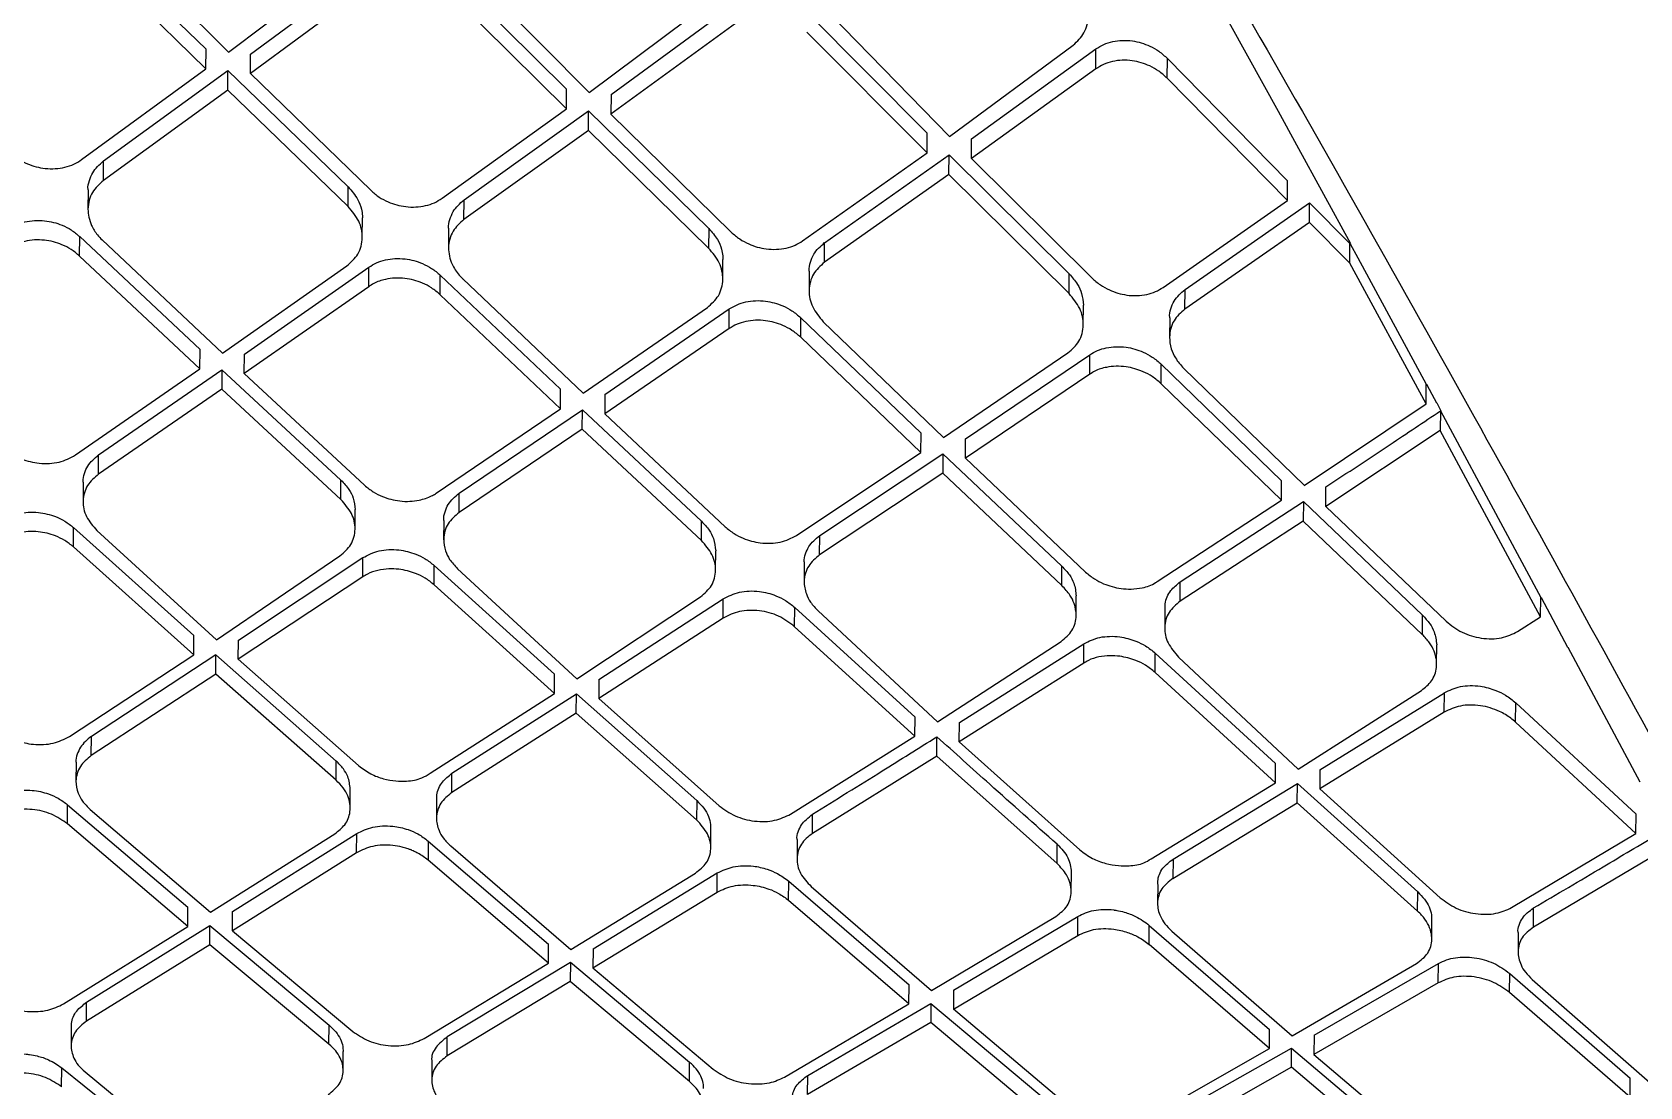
# Model space of a CAD drawing. Extents: x 943 to 1030, y 781 to 934.
# Drawn here: x 1012.041 to 1013.632, y 878.224 to 879.268 of the extents above; entities that cross this region are included whole.
import ezdxf

# ---------------------------------------------------------------- set-up
doc = ezdxf.new("R2010")
doc.units = 0
doc.header["$MEASUREMENT"] = 0
doc.layers.add('1', color=4, linetype='Continuous')

# ---------------------------------------------------------------- blocks, each defined once
blk = doc.blocks.new('AIRA')
at = {"layer": '1', "color": 3, "linetype": 'Continuous', "lineweight": 25}
for p, q in [((68.9166, 76.2011), (69.0356, 76.0848)), ((68.9397, 76.1997), (69.0579, 76.0818)), ((69.0355, 76.0654), (68.9165, 76.1817)), ((69.0579, 76.0818), (69.1802, 76.1744)), ((69.0796, 76.0801), (69.2027, 76.171)), ((69.2734, 76.1632), (69.3924, 76.0453)), ((69.2965, 76.1615), (69.4146, 76.042)), ((69.2026, 76.1515), (69.0795, 76.0607)), ((69.3923, 76.0258), (69.2733, 76.1437)), ((70.0281, 76.1473), (70.0965, 76.0235)), ((69.4146, 76.042), (69.537, 76.1335)), ((69.4364, 76.0402), (69.5595, 76.13)), ((69.6301, 76.1214), (69.7491, 76.0019)), ((69.6533, 76.1194), (69.7714, 75.9984)), ((69.5594, 76.1104), (69.4363, 76.0207)), ((69.7491, 75.9824), (69.6301, 76.1018)), ((69.0355, 76.0654), (69.0356, 76.0848)), ((69.0795, 76.0607), (69.0796, 76.0801)), ((69.7714, 75.9984), (69.8937, 76.0889)), ((69.7931, 75.9963), (69.9162, 76.0851)), ((69.9162, 76.0654), (69.9162, 76.0851)), ((68.9124, 75.9756), (69.0355, 76.0654)), ((69.9162, 76.0654), (69.793, 75.9768)), ((69.9868, 76.0561), (69.9869, 76.0757)), ((69.9869, 76.0757), (70.1059, 75.9548)), ((68.9341, 75.9743), (69.0572, 76.0638)), ((69.0571, 76.0443), (69.0572, 76.0637)), ((69.0572, 76.0638), (69.1762, 75.9486)), ((69.0795, 76.0607), (69.1985, 75.9453)), ((70.1058, 75.9352), (69.9868, 76.0561)), ((69.0571, 76.0443), (68.934, 75.955)), ((69.1761, 75.9293), (69.0571, 76.0443)), ((69.3923, 76.0258), (69.3924, 76.0453)), ((69.4364, 76.0402), (69.4363, 76.0207)), ((69.2692, 75.9374), (69.3923, 76.0258)), ((69.2909, 75.9358), (69.414, 76.024)), ((69.4139, 76.0045), (69.414, 76.024)), ((69.414, 76.024), (69.533, 75.9075)), ((69.4363, 76.0207), (69.5553, 75.9038)), ((70.0965, 76.0235), (70.1148, 75.9902)), ((69.4139, 76.0045), (69.2908, 75.9165)), ((69.5329, 75.8881), (69.4139, 76.0045)), ((69.7491, 75.9824), (69.7491, 76.0019)), ((69.793, 75.9768), (69.7931, 75.9963)), ((70.1148, 75.9902), (70.1681, 75.8925)), ((68.934, 75.955), (68.9341, 75.9743)), ((69.6259, 75.8952), (69.7491, 75.9824)), ((69.6476, 75.8934), (69.7708, 75.9804)), ((69.7707, 75.9609), (69.7708, 75.9804)), ((69.7708, 75.9804), (69.8898, 75.8625)), ((69.793, 75.9768), (69.912, 75.8586)), ((69.7707, 75.9609), (69.6476, 75.8741)), ((69.8897, 75.8431), (69.7707, 75.9609)), ((70.1058, 75.9352), (70.1059, 75.9547)), ((68.9188, 75.9458), (68.9187, 75.9265)), ((69.1761, 75.9293), (69.1762, 75.9486)), ((69.2908, 75.9165), (69.2909, 75.9358)), ((69.9827, 75.8492), (70.1058, 75.9352)), ((70.0044, 75.8472), (70.1275, 75.9329)), ((70.1274, 75.9134), (70.1275, 75.9329)), ((70.1275, 75.9329), (70.1679, 75.8923)), ((69.1902, 75.8988), (69.1903, 75.9181)), ((69.2756, 75.9075), (69.2755, 75.8881)), ((69.533, 75.9075), (69.5329, 75.8881)), ((70.1274, 75.9134), (70.0043, 75.8278)), ((70.1675, 75.8731), (70.1274, 75.9134)), ((68.9104, 75.8802), (68.9105, 75.8995)), ((68.9105, 75.8995), (69.0296, 75.7878)), ((68.9328, 75.8962), (69.0518, 75.7841)), ((69.6475, 75.8741), (69.6476, 75.8935)), ((70.1675, 75.8731), (70.1675, 75.8926)), ((70.1677, 75.8924), (70.1752, 75.8786)), ((69.0295, 75.7686), (68.9104, 75.8802)), ((69.547, 75.8574), (69.547, 75.8768)), ((70.2429, 75.7339), (70.1675, 75.8731)), ((70.1752, 75.8786), (70.2429, 75.7534)), ((69.0518, 75.7841), (69.1749, 75.8705)), ((69.0735, 75.7831), (69.1966, 75.8692)), ((69.1966, 75.8499), (69.1966, 75.8692)), ((69.2672, 75.842), (69.2673, 75.8613)), ((69.2673, 75.8613), (69.3863, 75.7484)), ((69.2896, 75.8577), (69.4086, 75.7444)), ((69.6324, 75.8652), (69.6323, 75.8459)), ((69.8897, 75.8431), (69.8898, 75.8625)), ((69.1966, 75.8499), (69.0734, 75.7639)), ((69.3863, 75.7292), (69.2672, 75.842)), ((70.0043, 75.8278), (70.0044, 75.8472)), ((69.4086, 75.7444), (69.5317, 75.8294)), ((69.4303, 75.7433), (69.5534, 75.8279)), ((69.5533, 75.8085), (69.5534, 75.8278)), ((69.9037, 75.8122), (69.9038, 75.8316)), ((69.624, 75.7999), (69.6241, 75.8192)), ((69.6241, 75.8192), (69.7431, 75.7051)), ((69.6464, 75.8153), (69.7654, 75.7008)), ((69.9892, 75.8192), (69.9891, 75.7998)), ((69.5533, 75.8085), (69.4302, 75.724)), ((69.743, 75.6858), (69.624, 75.7999)), ((69.0295, 75.7686), (69.0296, 75.7878)), ((69.0734, 75.7639), (69.0735, 75.7831)), ((69.7654, 75.7008), (69.8885, 75.7843)), ((69.7871, 75.6995), (69.9102, 75.7826)), ((69.9101, 75.7633), (69.9102, 75.7826)), ((68.9064, 75.6834), (69.0295, 75.7686)), ((68.9292, 75.6836), (69.0512, 75.7676)), ((69.0512, 75.7676), (69.0511, 75.7484)), ((69.0512, 75.7676), (69.1691, 75.6585)), ((69.0734, 75.7639), (69.1925, 75.6534)), ((69.9101, 75.7633), (69.787, 75.6802)), ((69.9808, 75.7732), (70.0999, 75.6579)), ((69.9808, 75.7539), (69.9808, 75.7732)), ((70.0031, 75.769), (70.1221, 75.6534)), ((69.0511, 75.7484), (68.9292, 75.6644)), ((69.169, 75.6393), (69.0511, 75.7484)), ((69.3863, 75.7292), (69.3863, 75.7484)), ((70.0998, 75.6386), (69.9808, 75.7539)), ((70.2429, 75.7339), (70.243, 75.7533)), ((70.2433, 75.7535), (70.2487, 75.7435)), ((69.4303, 75.7433), (69.4302, 75.724)), ((70.1221, 75.6533), (70.2429, 75.7339)), ((70.2487, 75.7435), (70.2533, 75.735)), ((70.2534, 75.7351), (70.2576, 75.7272)), ((69.2632, 75.6456), (69.3863, 75.7292)), ((69.286, 75.6456), (69.408, 75.728)), ((69.4079, 75.7088), (69.408, 75.728)), ((69.408, 75.728), (69.5259, 75.6178)), ((69.4302, 75.724), (69.5493, 75.6124)), ((70.2571, 75.727), (70.257, 75.7076)), ((70.2571, 75.727), (70.3188, 75.6122)), ((69.4079, 75.7088), (69.286, 75.6264)), ((69.5258, 75.5987), (69.4079, 75.7088)), ((69.743, 75.6858), (69.7431, 75.7051)), ((69.787, 75.6802), (69.7871, 75.6995)), ((70.257, 75.7076), (70.1437, 75.6325)), ((70.3562, 75.5232), (70.257, 75.7076)), ((68.9292, 75.6644), (68.9292, 75.6836)), ((69.6199, 75.6038), (69.743, 75.6858)), ((69.6428, 75.6036), (69.7647, 75.6845)), ((69.7647, 75.6845), (69.7646, 75.6653)), ((69.7647, 75.6845), (69.8826, 75.5733)), ((69.787, 75.6802), (69.906, 75.5675)), ((68.914, 75.6564), (68.9139, 75.6373)), ((69.169, 75.6393), (69.1691, 75.6585)), ((69.7646, 75.6653), (69.6427, 75.5845)), ((69.8825, 75.5541), (69.7646, 75.6653)), ((70.0998, 75.6386), (70.0999, 75.6579)), ((70.1437, 75.6325), (70.1438, 75.6518)), ((69.2859, 75.6264), (69.286, 75.6456)), ((69.9767, 75.5582), (70.0998, 75.6386)), ((69.9996, 75.5578), (70.1215, 75.6372)), ((70.1215, 75.6371), (70.1214, 75.6178)), ((70.1215, 75.6372), (70.2394, 75.5248)), ((69.183, 75.6102), (69.1831, 75.6293)), ((69.2708, 75.6187), (69.2707, 75.5995)), ((70.1437, 75.6325), (70.2628, 75.5188)), ((68.9044, 75.5924), (68.9045, 75.6115)), ((68.9045, 75.6115), (69.0236, 75.5048)), ((68.9276, 75.6086), (69.0458, 75.5005)), ((69.5258, 75.5987), (69.5259, 75.6178)), ((69.6427, 75.5845), (69.6428, 75.6036)), ((70.1214, 75.6178), (69.9995, 75.5386)), ((70.2393, 75.5056), (70.1214, 75.6178)), ((70.3188, 75.6122), (70.3211, 75.6079)), ((70.3211, 75.6079), (70.3563, 75.5424)), ((69.0235, 75.4857), (68.9044, 75.5924)), ((69.5398, 75.5695), (69.5399, 75.5886)), ((69.0459, 75.5005), (69.1681, 75.5836)), ((69.0676, 75.5002), (69.1907, 75.5818)), ((69.1906, 75.5627), (69.1907, 75.5818)), ((69.2612, 75.5549), (69.2613, 75.574)), ((69.2613, 75.574), (69.3804, 75.4664)), ((69.2844, 75.5709), (69.4026, 75.4618)), ((69.6276, 75.577), (69.6275, 75.5578)), ((69.8825, 75.5541), (69.8826, 75.5733)), ((69.1906, 75.5627), (69.0675, 75.4812)), ((69.3803, 75.4474), (69.2612, 75.5549)), ((69.9995, 75.5386), (69.9996, 75.5578)), ((69.4026, 75.4618), (69.5249, 75.5431)), ((69.4244, 75.4614), (69.5474, 75.5411)), ((69.5474, 75.522), (69.5474, 75.5411)), ((69.8966, 75.5248), (69.8967, 75.544)), ((70.3562, 75.5232), (70.3563, 75.5424)), ((70.3567, 75.5425), (70.383, 75.4932)), ((69.618, 75.5135), (69.6181, 75.5326)), ((69.6181, 75.5326), (69.7372, 75.4241)), ((69.6412, 75.5291), (69.7594, 75.4192)), ((69.9843, 75.5312), (69.9843, 75.5122)), ((70.2393, 75.5056), (70.2394, 75.5248)), ((70.3334, 75.5087), (70.3562, 75.5232)), ((69.5474, 75.522), (69.4243, 75.4424)), ((69.7371, 75.4051), (69.618, 75.5135)), ((69.0235, 75.4857), (69.0236, 75.5048)), ((69.0675, 75.4812), (69.0676, 75.5002)), ((69.7594, 75.4192), (69.8817, 75.4987)), ((69.7811, 75.4186), (69.9042, 75.4966)), ((69.9041, 75.4774), (69.9042, 75.4966)), ((70.2533, 75.4765), (70.2534, 75.4955)), ((70.3831, 75.4933), (70.4009, 75.4598)), ((68.9004, 75.4049), (69.0235, 75.4857)), ((69.0452, 75.4855), (68.9221, 75.405)), ((69.0451, 75.4665), (69.0452, 75.4855)), ((69.1643, 75.3806), (69.0452, 75.4855)), ((69.0675, 75.4812), (69.1865, 75.376)), ((69.9041, 75.4774), (69.781, 75.3996)), ((69.9748, 75.4682), (69.9749, 75.4873)), ((69.9749, 75.4873), (70.0939, 75.378)), ((69.998, 75.4834), (70.1162, 75.3726)), ((69.0451, 75.4665), (68.922, 75.386)), ((69.1642, 75.3616), (69.0451, 75.4665)), ((69.3803, 75.4474), (69.3804, 75.4664)), ((69.4244, 75.4614), (69.4243, 75.4424)), ((70.0938, 75.3589), (69.9748, 75.4682)), ((70.401, 75.4599), (70.4544, 75.3599)), ((69.2572, 75.3684), (69.3803, 75.4474)), ((69.2789, 75.3684), (69.402, 75.447)), ((69.4019, 75.428), (69.402, 75.447)), ((69.402, 75.4471), (69.5211, 75.3414)), ((70.1162, 75.3726), (70.2385, 75.4505)), ((70.1379, 75.372), (70.261, 75.4482)), ((70.2609, 75.429), (70.261, 75.4482)), ((69.4019, 75.428), (69.2788, 75.3494)), ((69.521, 75.3224), (69.4019, 75.428)), ((69.4243, 75.4424), (69.5433, 75.3363)), ((70.2609, 75.429), (70.1378, 75.3529)), ((70.3315, 75.419), (70.3316, 75.4382)), ((70.3316, 75.4382), (70.4507, 75.3279)), ((69.7371, 75.4051), (69.7372, 75.4241)), ((69.781, 75.3996), (69.7811, 75.4187)), ((70.4506, 75.3088), (70.3315, 75.419)), ((68.922, 75.386), (68.9221, 75.405)), ((69.614, 75.328), (69.7371, 75.4051)), ((69.7587, 75.3855), (69.7588, 75.4046)), ((69.781, 75.3996), (69.9001, 75.2928)), ((69.1642, 75.3616), (69.1643, 75.3806)), ((69.7587, 75.3855), (69.6356, 75.3089)), ((69.8778, 75.2792), (69.7587, 75.3855)), ((68.9069, 75.3792), (68.9068, 75.3602)), ((69.2788, 75.3494), (69.2789, 75.3684)), ((70.0938, 75.3589), (70.0939, 75.378)), ((70.1379, 75.372), (70.1378, 75.3529)), ((69.1782, 75.3341), (69.1783, 75.353)), ((69.9708, 75.2837), (70.0938, 75.3589)), ((69.9925, 75.2835), (70.1155, 75.3583)), ((70.1154, 75.3392), (70.1155, 75.3583)), ((70.1155, 75.3583), (70.2346, 75.2511)), ((70.1378, 75.3529), (70.2569, 75.2453)), ((68.8985, 75.3183), (68.8986, 75.3372)), ((68.8986, 75.3372), (69.0177, 75.2359)), ((68.9209, 75.3327), (69.0399, 75.231)), ((69.2637, 75.3428), (69.2636, 75.324)), ((69.5211, 75.3414), (69.521, 75.3224)), ((69.9924, 75.2644), (70.1154, 75.3392)), ((70.1154, 75.3392), (70.2345, 75.2321)), ((69.0176, 75.217), (68.8985, 75.3183)), ((69.6356, 75.3089), (69.6357, 75.3279)), ((70.4506, 75.3088), (70.4507, 75.3279)), ((69.0399, 75.231), (69.163, 75.3086)), ((69.0617, 75.2316), (69.1847, 75.3089)), ((69.1846, 75.2899), (69.1847, 75.3088)), ((69.2554, 75.3014), (69.2553, 75.2825)), ((69.2554, 75.3014), (69.3745, 75.1995)), ((69.535, 75.2946), (69.5351, 75.3139)), ((69.6205, 75.3028), (69.6204, 75.2838)), ((70.3275, 75.2355), (70.4506, 75.3088)), ((69.1846, 75.2899), (69.0616, 75.2127)), ((69.2777, 75.2965), (69.3967, 75.1942)), ((69.8778, 75.2792), (69.8778, 75.2982)), ((70.4722, 75.289), (70.3491, 75.2161)), ((69.3744, 75.1806), (69.2553, 75.2825)), ((69.3967, 75.1942), (69.5198, 75.2697)), ((69.4185, 75.1947), (69.5415, 75.2699)), ((69.5414, 75.2509), (69.5415, 75.2698)), ((69.8918, 75.2516), (69.8919, 75.2706)), ((69.9925, 75.2835), (69.9924, 75.2644)), ((69.6121, 75.2427), (69.6122, 75.2617)), ((69.6122, 75.2617), (69.7313, 75.1592)), ((69.6345, 75.2563), (69.7535, 75.1535)), ((69.9773, 75.2585), (69.9772, 75.2397)), ((69.4184, 75.1758), (69.5414, 75.2509)), ((69.7312, 75.1402), (69.6121, 75.2427)), ((70.2345, 75.2321), (70.2346, 75.2511)), ((69.0176, 75.217), (69.0177, 75.2359)), ((69.0616, 75.2127), (69.0617, 75.2316)), ((69.7535, 75.1535), (69.8766, 75.2269)), ((69.7752, 75.1539), (69.8983, 75.2269)), ((69.8982, 75.208), (69.8983, 75.2269)), ((70.2486, 75.2045), (70.2487, 75.2237)), ((70.3491, 75.2161), (70.3492, 75.2352)), ((68.8945, 75.1403), (69.0176, 75.217)), ((68.9174, 75.142), (69.0393, 75.2177)), ((69.0392, 75.1988), (69.0393, 75.2177)), ((69.0393, 75.2177), (69.1573, 75.1193)), ((69.0616, 75.2127), (69.1807, 75.1131)), ((69.7752, 75.135), (69.8982, 75.208)), ((69.9689, 75.199), (69.969, 75.218)), ((69.969, 75.218), (70.088, 75.115)), ((69.9912, 75.2123), (70.1103, 75.1088)), ((70.334, 75.2108), (70.3339, 75.1917)), ((69.0392, 75.1988), (68.9173, 75.1232)), ((69.1572, 75.1005), (69.0392, 75.1988)), ((69.3744, 75.1806), (69.3745, 75.1995)), ((69.4185, 75.1947), (69.4184, 75.1758)), ((70.088, 75.096), (69.9689, 75.199)), ((69.2513, 75.106), (69.3744, 75.1806)), ((69.3961, 75.1812), (69.2742, 75.1077)), ((69.3961, 75.1811), (69.396, 75.1623)), ((69.5141, 75.0824), (69.3961, 75.1812)), ((69.4184, 75.1758), (69.5375, 75.0757)), ((70.1103, 75.1088), (70.2333, 75.1801)), ((70.132, 75.1092), (70.2551, 75.1802)), ((70.255, 75.1611), (70.2551, 75.1801)), ((69.396, 75.1623), (69.2741, 75.0888)), ((69.514, 75.0635), (69.396, 75.1623)), ((69.7312, 75.1402), (69.7313, 75.1592)), ((70.255, 75.1611), (70.1319, 75.0903)), ((70.3256, 75.1514), (70.3257, 75.1704)), ((70.3257, 75.1704), (70.4448, 75.0669)), ((70.348, 75.1643), (70.467, 75.0603)), ((68.9173, 75.1232), (68.9174, 75.142)), ((69.7752, 75.1539), (69.7752, 75.135)), ((70.4447, 75.0479), (70.3256, 75.1514)), ((69.6081, 75.0678), (69.7312, 75.1402)), ((69.631, 75.0694), (69.7529, 75.1408)), ((69.7529, 75.1407), (69.7528, 75.1218)), ((69.7529, 75.1408), (69.8708, 75.0416)), ((69.8942, 75.0344), (69.7752, 75.135)), ((68.9022, 75.1174), (68.9021, 75.0987)), ((69.1572, 75.1005), (69.1573, 75.1193)), ((69.7528, 75.1218), (69.6309, 75.0505)), ((69.8708, 75.0227), (69.7528, 75.1218)), ((70.088, 75.096), (70.088, 75.115)), ((69.2741, 75.0888), (69.2742, 75.1077)), ((69.9649, 75.0258), (70.088, 75.096)), ((69.9878, 75.0274), (70.1097, 75.0964)), ((70.1096, 75.0775), (70.1097, 75.0964)), ((70.1097, 75.0965), (70.2276, 74.9969)), ((70.132, 75.1092), (70.1319, 75.0903)), ((69.1712, 75.0744), (69.1713, 75.0933)), ((69.259, 75.0836), (69.2589, 75.0647)), ((69.514, 75.0635), (69.5141, 75.0824)), ((70.1319, 75.0903), (70.251, 74.9893)), ((68.8926, 75.0582), (68.8927, 75.0771)), ((68.8927, 75.0771), (69.0118, 74.9815)), ((68.9158, 75.0729), (69.0341, 74.9759)), ((69.6309, 75.0505), (69.631, 75.0694)), ((70.1096, 75.0775), (69.9877, 75.0084)), ((70.2275, 74.978), (70.1096, 75.0775)), ((70.4447, 75.0479), (70.4448, 75.0669))]:
    blk.add_line(p, q, dxfattribs=at)
for points, knots in [([(70.2064, 77.3544), (70.2559, 77.2393), (70.3574, 77.0031), (70.5013, 76.6536), (70.6434, 76.301), (70.7779, 75.9581), (70.9059, 75.6264), (71.0039, 75.3709), (71.0759, 75.1841), (71.1249, 75.0567), (71.1724, 74.9338), (71.2179, 74.8171), (71.2618, 74.7084), (71.3034, 74.6062), (71.3414, 74.5114), (71.378, 74.4244), (71.411, 74.3495), (71.4399, 74.2857), (71.4663, 74.2269), (71.4909, 74.173), (71.5179, 74.1175), (71.5468, 74.0664), (71.5616, 74.034), (71.5683, 74.0192)], [0, 0, 0, 0, 0.082249, 0.168725, 0.250938, 0.337838, 0.421226, 0.501438, 0.538138, 0.573957, 0.608923, 0.645818, 0.681064, 0.714276, 0.751294, 0.786327, 0.81865, 0.848238, 0.87506, 0.90615, 0.934321, 0.970126, 1, 1, 1, 1]), ([(71.5678, 74.0192), (71.5511, 74.0508), (71.5177, 74.114), (71.4614, 74.2277), (71.3984, 74.3592), (71.3289, 74.5117), (71.2561, 74.6873), (71.1749, 74.8853), (71.0934, 75.1003), (70.9878, 75.3734), (70.8589, 75.7101), (70.7035, 76.1101), (70.5405, 76.5191), (70.3708, 76.9329), (70.2515, 77.2106), (70.1919, 77.3493)], [0, 0, 0, 0, 0.0625609, 0.1250947, 0.1873823, 0.2497889, 0.3127537, 0.3763096, 0.4391244, 0.5016072, 0.6016991, 0.7016111, 0.8011802, 0.9006685, 1, 1, 1, 1]), ([(69.8259, 76.526), (69.9039, 76.3947), (70.0603, 76.1314), (70.2778, 75.7453), (70.4826, 75.3741), (70.6519, 75.0618), (70.7898, 74.8077), (70.8996, 74.6071), (71.0017, 74.4238), (71.0959, 74.2603), (71.1828, 74.1161), (71.2327, 74.0413), (71.2576, 74.004)], [0, 0, 0, 0, 0.1280884, 0.2568048, 0.3836102, 0.5088305, 0.5930086, 0.6749207, 0.7545369, 0.8369035, 0.9186293, 1, 1, 1, 1]), ([(69.8937, 76.0889), (69.8977, 76.0927), (69.9039, 76.0987), (69.9079, 76.1093), (69.9094, 76.1208), (69.9065, 76.1339), (69.9002, 76.1443), (69.8961, 76.1491), (69.8948, 76.1505), (69.8946, 76.1507)], [0, 0, 0, 0, 0.234271, 0.363219, 0.500034, 0.74928, 0.925245, 0.990837, 1, 1, 1, 1]), ([(69.9162, 76.0851), (69.9187, 76.0867), (69.9237, 76.0898), (69.9327, 76.0927), (69.9423, 76.0939), (69.9549, 76.0933), (69.9675, 76.0894), (69.979, 76.0829), (69.9842, 76.0782), (69.9869, 76.0757)], [0, 0, 0, 0, 0.123513, 0.247504, 0.372447, 0.498784, 0.724802, 0.856301, 1, 1, 1, 1]), ([(69.9868, 76.0561), (69.9841, 76.0586), (69.9789, 76.0633), (69.9674, 76.0698), (69.9548, 76.0736), (69.9422, 76.0743), (69.9326, 76.073), (69.9236, 76.0702), (69.9186, 76.067), (69.9162, 76.0654)], [0, 0, 0, 0, 0.143823, 0.275333, 0.50101, 0.626452, 0.751832, 0.87619, 1, 1, 1, 1]), ([(68.8417, 75.9827), (68.8443, 75.9805), (68.8495, 75.9761), (68.861, 75.9701), (68.8737, 75.9667), (68.8864, 75.9665), (68.896, 75.9679), (68.9049, 75.9709), (68.9099, 75.974), (68.9124, 75.9756)], [0, 0, 0, 0, 0.139395, 0.269086, 0.498819, 0.625988, 0.751701, 0.876266, 1, 1, 1, 1]), ([(68.9189, 75.9458), (68.9189, 75.9459), (68.9182, 75.949), (68.92, 75.9549), (68.9238, 75.965), (68.93, 75.9707), (68.9341, 75.9743)], [0, 0, 0, 0, 0.013847, 0.285935, 0.541138, 1, 1, 1, 1]), ([(68.934, 75.955), (68.93, 75.9513), (68.9237, 75.9456), (68.9196, 75.9354), (68.918, 75.9244), (68.9207, 75.9123), (68.9269, 75.9022), (68.9312, 75.8978), (68.9328, 75.8962)], [0, 0, 0, 0, 0.23328, 0.362763, 0.500654, 0.749462, 0.907358, 1, 1, 1, 1]), ([(69.1762, 75.9486), (69.1797, 75.9447), (69.1857, 75.9378), (69.1893, 75.9278), (69.1902, 75.9217), (69.1903, 75.9189), (69.1903, 75.9182), (69.1903, 75.9181)], [0, 0, 0, 0, 0.431411, 0.743983, 0.93709, 0.988721, 1, 1, 1, 1]), ([(69.1985, 75.9453), (69.2012, 75.943), (69.2063, 75.9385), (69.2179, 75.9324), (69.2305, 75.9289), (69.2432, 75.9285), (69.2528, 75.9299), (69.2617, 75.9327), (69.2667, 75.9358), (69.2692, 75.9374)], [0, 0, 0, 0, 0.140911, 0.271142, 0.499017, 0.626941, 0.752865, 0.877106, 1, 1, 1, 1]), ([(69.1749, 75.8705), (69.179, 75.8742), (69.1853, 75.8798), (69.1893, 75.89), (69.1909, 75.9009), (69.188, 75.9152), (69.1801, 75.9246), (69.1761, 75.9293)], [0, 0, 0, 0, 0.236242, 0.365108, 0.501017, 0.749992, 1, 1, 1, 1]), ([(69.2757, 75.9075), (69.2757, 75.9076), (69.275, 75.9106), (69.2768, 75.9164), (69.2805, 75.9266), (69.2868, 75.9322), (69.2909, 75.9358)], [0, 0, 0, 0, 0.008704, 0.281683, 0.53802, 1, 1, 1, 1]), ([(68.8398, 75.9066), (68.8423, 75.9081), (68.8473, 75.9113), (68.8562, 75.9142), (68.8658, 75.9156), (68.8784, 75.9154), (68.891, 75.9121), (68.9026, 75.9062), (68.9078, 75.9018), (68.9105, 75.8995)], [0, 0, 0, 0, 0.124236, 0.248777, 0.373907, 0.499968, 0.727065, 0.857874, 1, 1, 1, 1]), ([(69.2908, 75.9165), (69.2867, 75.9128), (69.2805, 75.9072), (69.2764, 75.897), (69.2748, 75.886), (69.2776, 75.8734), (69.2838, 75.8638), (69.288, 75.8593), (69.2892, 75.8581), (69.2895, 75.8578), (69.2896, 75.8577)], [0, 0, 0, 0, 0.234609, 0.36371, 0.500546, 0.749366, 0.93168, 0.980154, 0.997723, 1, 1, 1, 1]), ([(69.533, 75.9075), (69.5362, 75.9039), (69.5418, 75.8976), (69.5456, 75.8881), (69.5469, 75.8814), (69.547, 75.878), (69.547, 75.8768)], [0, 0, 0, 0, 0.387227, 0.684428, 0.891269, 1, 1, 1, 1]), ([(68.9104, 75.8802), (68.9077, 75.8825), (68.9025, 75.8869), (68.8909, 75.8928), (68.8783, 75.8961), (68.8657, 75.8964), (68.8562, 75.8949), (68.8472, 75.892), (68.8422, 75.8889), (68.8397, 75.8873)], [0, 0, 0, 0, 0.142081, 0.272851, 0.499876, 0.625279, 0.750676, 0.875488, 1, 1, 1, 1]), ([(69.5553, 75.9038), (69.558, 75.9015), (69.5632, 75.897), (69.5747, 75.8908), (69.5873, 75.8871), (69.6, 75.8866), (69.6097, 75.8879), (69.6186, 75.8906), (69.6235, 75.8937), (69.6259, 75.8952)], [0, 0, 0, 0, 0.142437, 0.273218, 0.499254, 0.627869, 0.753974, 0.877901, 1, 1, 1, 1]), ([(69.6324, 75.8652), (69.6324, 75.8653), (69.6323, 75.8684), (69.6334, 75.8742), (69.6373, 75.8843), (69.6436, 75.8899), (69.6476, 75.8935)], [0, 0, 0, 0, 0.009915, 0.280779, 0.536184, 1, 1, 1, 1]), ([(69.1966, 75.8692), (69.1991, 75.8707), (69.2041, 75.8738), (69.213, 75.8766), (69.2225, 75.878), (69.2351, 75.8776), (69.2477, 75.8741), (69.2593, 75.8681), (69.2646, 75.8637), (69.2673, 75.8613)], [0, 0, 0, 0, 0.123347, 0.247542, 0.372879, 0.499561, 0.724315, 0.855865, 1, 1, 1, 1]), ([(69.5317, 75.8294), (69.5358, 75.833), (69.5421, 75.8386), (69.5461, 75.8487), (69.5476, 75.8596), (69.5448, 75.8739), (69.5369, 75.8834), (69.5329, 75.8881)], [0, 0, 0, 0, 0.237493, 0.365949, 0.500784, 0.750069, 1, 1, 1, 1]), ([(69.6475, 75.8741), (69.6435, 75.8704), (69.6372, 75.8648), (69.6332, 75.8547), (69.6316, 75.8438), (69.6345, 75.8294), (69.6424, 75.82), (69.6463, 75.8153)], [0, 0, 0, 0, 0.235843, 0.364704, 0.500753, 0.749804, 1, 1, 1, 1]), ([(69.2672, 75.842), (69.2645, 75.8444), (69.2592, 75.8488), (69.2476, 75.8548), (69.235, 75.8582), (69.2226, 75.8587), (69.212, 75.8572), (69.2031, 75.8544), (69.1982, 75.851), (69.1965, 75.8499)], [0, 0, 0, 0, 0.144073, 0.275617, 0.500519, 0.626056, 0.749497, 0.916134, 1, 1, 1, 1]), ([(69.8898, 75.8625), (69.8927, 75.8592), (69.898, 75.8532), (69.9028, 75.8425), (69.9034, 75.8355), (69.9038, 75.8316)], [0, 0, 0, 0, 0.360633, 0.648633, 1, 1, 1, 1]), ([(69.912, 75.8586), (69.9148, 75.8562), (69.92, 75.8516), (69.9316, 75.8453), (69.9441, 75.8415), (69.9568, 75.8408), (69.9665, 75.842), (69.9753, 75.8447), (69.9803, 75.8477), (69.9827, 75.8492)], [0, 0, 0, 0, 0.14406, 0.275434, 0.499557, 0.628809, 0.755068, 0.878676, 1, 1, 1, 1]), ([(69.8885, 75.7843), (69.8926, 75.7879), (69.8989, 75.7935), (69.9029, 75.8036), (69.9044, 75.8144), (69.9015, 75.8288), (69.8936, 75.8383), (69.8897, 75.8431)], [0, 0, 0, 0, 0.238356, 0.36649, 0.500534, 0.749839, 1, 1, 1, 1]), ([(69.9892, 75.8192), (69.9892, 75.8193), (69.9887, 75.8223), (69.9902, 75.828), (69.994, 75.8381), (70.0003, 75.8436), (70.0044, 75.8472)], [0, 0, 0, 0, 0.00848, 0.278177, 0.533406, 1, 1, 1, 1]), ([(69.5534, 75.8279), (69.5559, 75.8293), (69.5608, 75.8323), (69.5697, 75.8351), (69.5793, 75.8363), (69.5918, 75.8358), (69.6043, 75.8322), (69.616, 75.8262), (69.6213, 75.8216), (69.6241, 75.8192)], [0, 0, 0, 0, 0.122501, 0.24634, 0.371824, 0.499116, 0.721462, 0.853781, 1, 1, 1, 1]), ([(70.0043, 75.8278), (70.0002, 75.8242), (69.9939, 75.8186), (69.9899, 75.8085), (69.9886, 75.7992), (69.9901, 75.7891), (69.9948, 75.7784), (70.0001, 75.7724), (70.0031, 75.769)], [0, 0, 0, 0, 0.236426, 0.36474, 0.499712, 0.674081, 0.818194, 1, 1, 1, 1]), ([(69.624, 75.7999), (69.6212, 75.8023), (69.6159, 75.8068), (69.6043, 75.8129), (69.5918, 75.8164), (69.5793, 75.817), (69.5697, 75.8157), (69.5608, 75.813), (69.5558, 75.81), (69.5533, 75.8085)], [0, 0, 0, 0, 0.146177, 0.278442, 0.500632, 0.627109, 0.752914, 0.877109, 1, 1, 1, 1]), ([(69.9102, 75.7826), (69.9126, 75.7841), (69.9176, 75.787), (69.9264, 75.7897), (69.936, 75.7908), (69.9485, 75.7902), (69.961, 75.7865), (69.9726, 75.7803), (69.978, 75.7757), (69.9808, 75.7732)], [0, 0, 0, 0, 0.121682, 0.245199, 0.370871, 0.498813, 0.718406, 0.851528, 1, 1, 1, 1]), ([(69.9808, 75.7539), (69.9779, 75.7563), (69.9726, 75.761), (69.9609, 75.7671), (69.9485, 75.7707), (69.9361, 75.7714), (69.9255, 75.7702), (69.9167, 75.7676), (69.9118, 75.7644), (69.9101, 75.7633)], [0, 0, 0, 0, 0.148413, 0.281533, 0.501278, 0.626938, 0.74981, 0.916084, 1, 1, 1, 1]), ([(70.1438, 75.6518), (70.165, 75.6658), (70.2027, 75.6907), (70.2405, 75.7159), (70.2571, 75.727)], [0, 0, 0, 0, 0.56, 1, 1, 1, 1]), ([(68.8357, 75.6904), (68.8384, 75.6882), (68.8436, 75.6839), (68.8552, 75.6782), (68.8679, 75.675), (68.8805, 75.6748), (68.8934, 75.6764), (68.9012, 75.6806), (68.9064, 75.6834)], [0, 0, 0, 0, 0.141989, 0.272717, 0.499687, 0.628298, 0.754622, 1, 1, 1, 1]), ([(68.914, 75.6564), (68.914, 75.6566), (68.9139, 75.6596), (68.915, 75.6651), (68.919, 75.6747), (68.9252, 75.6801), (68.9292, 75.6836)], [0, 0, 0, 0, 0.019988, 0.286884, 0.539373, 1, 1, 1, 1]), ([(68.9292, 75.6644), (68.9251, 75.6609), (68.9189, 75.6555), (68.9148, 75.6459), (68.9132, 75.6355), (68.9159, 75.622), (68.9237, 75.6131), (68.9276, 75.6086)], [0, 0, 0, 0, 0.23677, 0.365514, 0.500968, 0.750084, 1, 1, 1, 1]), ([(69.1691, 75.6585), (69.1719, 75.6555), (69.1771, 75.65), (69.1821, 75.6399), (69.1827, 75.6332), (69.1831, 75.6293)], [0, 0, 0, 0, 0.34872, 0.632438, 1, 1, 1, 1]), ([(69.1925, 75.6534), (69.1952, 75.6511), (69.2005, 75.6468), (69.2122, 75.641), (69.2247, 75.6377), (69.2372, 75.6373), (69.2481, 75.6386), (69.2565, 75.6417), (69.2616, 75.6442), (69.263, 75.6454), (69.2632, 75.6456)], [0, 0, 0, 0, 0.144319, 0.275739, 0.499177, 0.626633, 0.749402, 0.925989, 0.990998, 1, 1, 1, 1]), ([(69.1681, 75.5836), (69.1722, 75.5871), (69.1783, 75.5925), (69.1822, 75.6021), (69.1837, 75.6124), (69.1808, 75.6259), (69.1729, 75.6349), (69.169, 75.6393)], [0, 0, 0, 0, 0.239617, 0.367584, 0.500817, 0.750041, 1, 1, 1, 1]), ([(69.2709, 75.6187), (69.2709, 75.6188), (69.2704, 75.6218), (69.2719, 75.6272), (69.2757, 75.6368), (69.282, 75.6421), (69.286, 75.6456)], [0, 0, 0, 0, 0.015936, 0.281099, 0.53367, 1, 1, 1, 1]), ([(68.8338, 75.6184), (68.839, 75.6211), (68.8469, 75.6253), (68.8597, 75.6269), (68.8721, 75.6267), (68.8847, 75.6236), (68.8964, 75.618), (68.9017, 75.6137), (68.9045, 75.6115)], [0, 0, 0, 0, 0.245866, 0.371795, 0.499393, 0.721181, 0.85355, 1, 1, 1, 1]), ([(69.2859, 75.6264), (69.2819, 75.623), (69.2757, 75.6176), (69.2716, 75.6081), (69.2702, 75.599), (69.2718, 75.5893), (69.2765, 75.5793), (69.2816, 75.5739), (69.2844, 75.5709)], [0, 0, 0, 0, 0.237931, 0.366022, 0.500018, 0.686278, 0.827299, 1, 1, 1, 1]), ([(68.9044, 75.5924), (68.9016, 75.5946), (68.8963, 75.5989), (68.8846, 75.6045), (68.872, 75.6076), (68.8596, 75.6078), (68.8468, 75.6062), (68.839, 75.6021), (68.8338, 75.5993)], [0, 0, 0, 0, 0.146296, 0.278623, 0.50065, 0.627471, 0.753461, 1, 1, 1, 1]), ([(69.5259, 75.6178), (69.5286, 75.6149), (69.5336, 75.6097), (69.5387, 75.5996), (69.5394, 75.5927), (69.5399, 75.5886)], [0, 0, 0, 0, 0.330339, 0.608834, 1, 1, 1, 1]), ([(69.5493, 75.6124), (69.5521, 75.6101), (69.5574, 75.6056), (69.5691, 75.5998), (69.5817, 75.5964), (69.5942, 75.5958), (69.607, 75.5973), (69.6148, 75.6012), (69.6199, 75.6038)], [0, 0, 0, 0, 0.147382, 0.279964, 0.500019, 0.630541, 0.757437, 1, 1, 1, 1]), ([(69.6277, 75.577), (69.6277, 75.5772), (69.6271, 75.5802), (69.6287, 75.5856), (69.6325, 75.595), (69.6387, 75.6002), (69.6428, 75.6036)], [0, 0, 0, 0, 0.021915, 0.282776, 0.532894, 1, 1, 1, 1]), ([(69.1906, 75.5818), (69.1958, 75.5844), (69.2036, 75.5884), (69.2164, 75.59), (69.2288, 75.5896), (69.2412, 75.5864), (69.253, 75.5808), (69.2584, 75.5764), (69.2613, 75.574)], [0, 0, 0, 0, 0.244278, 0.370481, 0.499074, 0.716195, 0.849851, 1, 1, 1, 1]), ([(69.5249, 75.5431), (69.529, 75.5466), (69.5352, 75.5519), (69.539, 75.5615), (69.5405, 75.5717), (69.5376, 75.5852), (69.5297, 75.5942), (69.5258, 75.5987)], [0, 0, 0, 0, 0.241079, 0.368611, 0.500654, 0.750382, 1, 1, 1, 1]), ([(69.2612, 75.5549), (69.2584, 75.5573), (69.2529, 75.5617), (69.2411, 75.5673), (69.2287, 75.5705), (69.216, 75.5709), (69.2053, 75.5693), (69.1966, 75.5666), (69.1921, 75.5637), (69.1906, 75.5627)], [0, 0, 0, 0, 0.149778, 0.28322, 0.500373, 0.626186, 0.769619, 0.922152, 1, 1, 1, 1]), ([(69.6427, 75.5845), (69.6387, 75.581), (69.6324, 75.5758), (69.6284, 75.5663), (69.6269, 75.557), (69.6287, 75.5471), (69.6336, 75.5372), (69.6386, 75.5319), (69.6412, 75.5291)], [0, 0, 0, 0, 0.239234, 0.366934, 0.499865, 0.699434, 0.837182, 1, 1, 1, 1]), ([(69.8826, 75.5733), (69.8852, 75.5705), (69.8901, 75.5653), (69.8954, 75.5553), (69.8962, 75.5482), (69.8966, 75.544)], [0, 0, 0, 0, 0.317724, 0.591712, 1, 1, 1, 1]), ([(69.906, 75.5675), (69.9089, 75.5651), (69.9142, 75.5607), (69.9259, 75.5547), (69.9384, 75.5512), (69.9515, 75.5504), (69.9635, 75.5521), (69.972, 75.5544), (69.9762, 75.5578), (69.9767, 75.5582)], [0, 0, 0, 0, 0.148671, 0.277883, 0.50302, 0.628678, 0.774764, 0.976152, 1, 1, 1, 1]), ([(69.9846, 75.5312), (69.9846, 75.5328), (69.9846, 75.5392), (69.989, 75.5492), (69.9963, 75.5551), (69.9996, 75.5578)], [0, 0, 0, 0, 0.16353, 0.617503, 1, 1, 1, 1]), ([(69.5474, 75.5411), (69.5526, 75.5437), (69.5603, 75.5476), (69.5731, 75.549), (69.5853, 75.5486), (69.5977, 75.5453), (69.6096, 75.5396), (69.6151, 75.535), (69.6181, 75.5326)], [0, 0, 0, 0, 0.242545, 0.368611, 0.497667, 0.710277, 0.84559, 1, 1, 1, 1]), ([(69.8817, 75.4987), (69.8858, 75.5022), (69.892, 75.5074), (69.8958, 75.5169), (69.8971, 75.5258), (69.8954, 75.5355), (69.8906, 75.5455), (69.8854, 75.551), (69.8825, 75.5541)], [0, 0, 0, 0, 0.241821, 0.368807, 0.499718, 0.686069, 0.827177, 1, 1, 1, 1]), ([(69.618, 75.5135), (69.613, 75.5173), (69.6029, 75.5249), (69.5863, 75.5293), (69.5731, 75.5299), (69.5603, 75.5285), (69.5525, 75.5246), (69.5473, 75.522)], [0, 0, 0, 0, 0.250198, 0.49982, 0.629111, 0.755896, 1, 1, 1, 1]), ([(69.9995, 75.5386), (69.9954, 75.5352), (69.9891, 75.53), (69.9851, 75.5206), (69.9836, 75.5104), (69.9863, 75.497), (69.9941, 75.4879), (69.998, 75.4834)], [0, 0, 0, 0, 0.241021, 0.368504, 0.500498, 0.749826, 1, 1, 1, 1]), ([(70.2394, 75.5248), (70.2419, 75.5221), (70.2467, 75.517), (70.2521, 75.507), (70.2529, 75.4999), (70.2534, 75.4955)], [0, 0, 0, 0, 0.308963, 0.579508, 1, 1, 1, 1]), ([(70.2628, 75.5188), (70.2678, 75.5149), (70.2778, 75.507), (70.2945, 75.5022), (70.3077, 75.5013), (70.3206, 75.5024), (70.3284, 75.5062), (70.3334, 75.5087)], [0, 0, 0, 0, 0.24975, 0.499613, 0.631896, 0.759439, 1, 1, 1, 1]), ([(69.9042, 75.4966), (69.9093, 75.4991), (69.917, 75.5029), (69.9298, 75.5042), (69.9419, 75.5036), (69.9542, 75.5002), (69.9661, 75.4945), (69.9718, 75.4898), (69.9749, 75.4873)], [0, 0, 0, 0, 0.241032, 0.367284, 0.497092, 0.703172, 0.840332, 1, 1, 1, 1]), ([(70.2385, 75.4505), (70.242, 75.4534), (70.2496, 75.4596), (70.2535, 75.4709), (70.2534, 75.4811), (70.2511, 75.4894), (70.2466, 75.4978), (70.2418, 75.503), (70.2393, 75.5056)], [0, 0, 0, 0, 0.209896, 0.445377, 0.573682, 0.708831, 0.850912, 1, 1, 1, 1]), ([(69.9748, 75.4682), (69.9717, 75.4707), (69.966, 75.4754), (69.9541, 75.4811), (69.942, 75.4843), (69.9295, 75.4851), (69.9188, 75.4837), (69.9102, 75.4813), (69.9056, 75.4784), (69.9041, 75.4775)], [0, 0, 0, 0, 0.159507, 0.296336, 0.50124, 0.627024, 0.770217, 0.923176, 1, 1, 1, 1]), ([(70.2609, 75.4482), (70.266, 75.4506), (70.2738, 75.4543), (70.2865, 75.4554), (70.2984, 75.4547), (70.3105, 75.4514), (70.3225, 75.4457), (70.3284, 75.4408), (70.3316, 75.4382)], [0, 0, 0, 0, 0.239571, 0.366003, 0.496521, 0.694515, 0.833912, 1, 1, 1, 1]), ([(70.3315, 75.419), (70.3283, 75.4216), (70.3234, 75.4256), (70.3119, 75.4317), (70.2998, 75.4354), (70.2865, 75.4362), (70.2738, 75.4351), (70.266, 75.4314), (70.2609, 75.429)], [0, 0, 0, 0, 0.167318, 0.251731, 0.500675, 0.631477, 0.758721, 1, 1, 1, 1]), ([(68.8297, 75.4116), (68.8326, 75.4094), (68.838, 75.4053), (68.8497, 75.3999), (68.8623, 75.3969), (68.8748, 75.3967), (68.8875, 75.3983), (68.8953, 75.4023), (68.9004, 75.4049)], [0, 0, 0, 0, 0.147013, 0.279468, 0.499914, 0.630384, 0.757337, 1, 1, 1, 1]), ([(68.9221, 75.405), (68.918, 75.4016), (68.9117, 75.3964), (68.908, 75.3872), (68.9064, 75.382), (68.9069, 75.3793), (68.907, 75.3792)], [0, 0, 0, 0, 0.473717, 0.725943, 0.987924, 1, 1, 1, 1]), ([(69.6357, 75.3279), (69.6587, 75.3422), (69.6997, 75.3676), (69.7407, 75.3933), (69.7588, 75.4046)], [0, 0, 0, 0, 0.56, 1, 1, 1, 1]), ([(69.8778, 75.2982), (69.8556, 75.3179), (69.8159, 75.3532), (69.7762, 75.3889), (69.7588, 75.4046)], [0, 0, 0, 0, 0.5599999, 1, 1, 1, 1]), ([(68.922, 75.386), (68.9179, 75.3826), (68.9117, 75.3775), (68.9077, 75.3682), (68.9062, 75.3593), (68.9081, 75.3498), (68.9131, 75.3403), (68.9181, 75.3354), (68.9209, 75.3327)], [0, 0, 0, 0, 0.239774, 0.36741, 0.499964, 0.700414, 0.83791, 1, 1, 1, 1]), ([(69.1783, 75.353), (69.1778, 75.3571), (69.177, 75.3639), (69.1716, 75.3733), (69.1668, 75.3781), (69.1643, 75.3806)], [0, 0, 0, 0, 0.419275, 0.691117, 1, 1, 1, 1]), ([(69.1865, 75.376), (69.1904, 75.3731), (69.1977, 75.3676), (69.2107, 75.3628), (69.2228, 75.3606), (69.2358, 75.3605), (69.2477, 75.3625), (69.2546, 75.3668), (69.2572, 75.3684)], [0, 0, 0, 0, 0.194372, 0.368901, 0.523578, 0.658412, 0.867997, 1, 1, 1, 1]), ([(69.264, 75.3428), (69.2639, 75.3442), (69.2639, 75.3503), (69.2682, 75.3598), (69.2755, 75.3657), (69.2789, 75.3684)], [0, 0, 0, 0, 0.148398, 0.60724, 1, 1, 1, 1]), ([(68.8279, 75.3439), (68.833, 75.3464), (68.8408, 75.3503), (68.8535, 75.352), (68.8657, 75.3518), (68.878, 75.349), (68.8899, 75.3438), (68.8956, 75.3395), (68.8986, 75.3372)], [0, 0, 0, 0, 0.242878, 0.369315, 0.498785, 0.70823, 0.84392, 1, 1, 1, 1]), ([(69.163, 75.3086), (69.1666, 75.3114), (69.1742, 75.3174), (69.1783, 75.3284), (69.1783, 75.3382), (69.1761, 75.3462), (69.1716, 75.3543), (69.1667, 75.3592), (69.1642, 75.3616)], [0, 0, 0, 0, 0.208143, 0.443363, 0.571931, 0.707531, 0.850209, 1, 1, 1, 1]), ([(69.2788, 75.3494), (69.2747, 75.3461), (69.2685, 75.341), (69.2645, 75.3319), (69.263, 75.3228), (69.265, 75.3132), (69.2703, 75.3037), (69.2751, 75.299), (69.2777, 75.2965)], [0, 0, 0, 0, 0.241665, 0.368805, 0.499911, 0.712325, 0.846851, 1, 1, 1, 1]), ([(68.8985, 75.3183), (68.8935, 75.3218), (68.8834, 75.3289), (68.8667, 75.3328), (68.8535, 75.333), (68.8407, 75.3314), (68.833, 75.3275), (68.8278, 75.3249)], [0, 0, 0, 0, 0.249952, 0.49955, 0.628854, 0.755639, 1, 1, 1, 1]), ([(69.5211, 75.3414), (69.5236, 75.3389), (69.5285, 75.3341), (69.5329, 75.326), (69.5351, 75.3192), (69.5349, 75.3153), (69.5349, 75.3139)], [0, 0, 0, 0, 0.301183, 0.588421, 0.861805, 1, 1, 1, 1]), ([(69.5433, 75.3363), (69.5484, 75.3327), (69.5585, 75.3254), (69.5752, 75.3211), (69.5885, 75.3205), (69.6013, 75.3219), (69.609, 75.3256), (69.614, 75.328)], [0, 0, 0, 0, 0.249861, 0.499336, 0.63288, 0.760949, 1, 1, 1, 1]), ([(69.1847, 75.3088), (69.1898, 75.3113), (69.1975, 75.3151), (69.2102, 75.3166), (69.2221, 75.3163), (69.2342, 75.3135), (69.2462, 75.3084), (69.2522, 75.3039), (69.2554, 75.3014)], [0, 0, 0, 0, 0.240637, 0.367491, 0.498365, 0.694731, 0.833848, 1, 1, 1, 1]), ([(69.5198, 75.2697), (69.5239, 75.2729), (69.5322, 75.2795), (69.5362, 75.2936), (69.5332, 75.3088), (69.5251, 75.3178), (69.521, 75.3224)], [0, 0, 0, 0, 0.242432, 0.489334, 0.741582, 1, 1, 1, 1]), ([(69.6206, 75.3028), (69.6205, 75.3029), (69.6199, 75.3056), (69.6216, 75.3106), (69.6251, 75.3196), (69.6315, 75.3246), (69.6357, 75.3279)], [0, 0, 0, 0, 0.010805, 0.26861, 0.519631, 1, 1, 1, 1]), ([(69.6356, 75.3089), (69.6315, 75.3056), (69.6252, 75.3006), (69.6212, 75.2916), (69.6197, 75.2819), (69.6225, 75.2691), (69.6305, 75.2606), (69.6344, 75.2563)], [0, 0, 0, 0, 0.243839, 0.370692, 0.50061, 0.749978, 1, 1, 1, 1]), ([(70.3492, 75.2352), (70.3722, 75.2487), (70.4132, 75.2729), (70.4542, 75.2974), (70.4723, 75.3081)], [0, 0, 0, 0, 0.56, 1, 1, 1, 1]), ([(69.2553, 75.2825), (69.2521, 75.2849), (69.2478, 75.2882), (69.242, 75.291), (69.2401, 75.2919), (69.2393, 75.2922), (69.2393, 75.2922), (69.2393, 75.2922), (69.2393, 75.2922), (69.2393, 75.2922), (69.2392, 75.2923), (69.239, 75.2923), (69.2386, 75.2925), (69.2379, 75.2928), (69.2365, 75.2933), (69.2336, 75.2943), (69.2282, 75.2959), (69.22, 75.2973), (69.2102, 75.2976), (69.1975, 75.2961), (69.1897, 75.2924), (69.1846, 75.2899)], [0, 0, 0, 0, 0.167286, 0.219661, 0.251057, 0.251406, 0.251423, 0.251458, 0.251596, 0.251871, 0.252422, 0.254623, 0.259014, 0.26775, 0.285035, 0.318861, 0.383524, 0.500884, 0.631347, 0.758344, 1, 1, 1, 1]), ([(69.8778, 75.2982), (69.8819, 75.2939), (69.89, 75.2853), (69.8912, 75.2755), (69.8918, 75.2706)], [0, 0, 0, 0, 0.5052, 1, 1, 1, 1]), ([(69.9001, 75.2928), (69.9041, 75.2897), (69.9117, 75.284), (69.9254, 75.279), (69.9378, 75.2768), (69.9508, 75.2767), (69.962, 75.2785), (69.9684, 75.2823), (69.9708, 75.2837)], [0, 0, 0, 0, 0.203241, 0.384164, 0.542736, 0.678936, 0.883587, 1, 1, 1, 1]), ([(69.5415, 75.2699), (69.5466, 75.2722), (69.5543, 75.2759), (69.567, 75.2772), (69.5784, 75.2768), (69.5901, 75.2741), (69.6022, 75.2691), (69.6086, 75.2643), (69.6122, 75.2617)], [0, 0, 0, 0, 0.239574, 0.367063, 0.499181, 0.674268, 0.818406, 1, 1, 1, 1]), ([(69.8766, 75.2269), (69.8808, 75.2301), (69.8871, 75.235), (69.891, 75.244), (69.8922, 75.2517), (69.891, 75.2599), (69.8868, 75.2695), (69.8812, 75.2755), (69.8778, 75.2792)], [0, 0, 0, 0, 0.246497, 0.372322, 0.499661, 0.654785, 0.789948, 1, 1, 1, 1]), ([(69.9775, 75.2586), (69.9775, 75.2596), (69.9772, 75.2653), (69.9812, 75.2748), (69.9889, 75.2807), (69.9925, 75.2835)], [0, 0, 0, 0, 0.109779, 0.578258, 1, 1, 1, 1]), ([(69.5414, 75.2509), (69.5465, 75.2533), (69.5542, 75.2569), (69.5669, 75.2582), (69.5789, 75.2578), (69.5911, 75.2548), (69.6031, 75.2496), (69.6089, 75.2451), (69.6121, 75.2427)], [0, 0, 0, 0, 0.239581, 0.367237, 0.4989, 0.699399, 0.837283, 1, 1, 1, 1]), ([(69.9924, 75.2644), (69.9882, 75.2612), (69.9819, 75.2563), (69.978, 75.2473), (69.9765, 75.2383), (69.9787, 75.2286), (69.9842, 75.2192), (69.9888, 75.2147), (69.9912, 75.2123)], [0, 0, 0, 0, 0.245046, 0.371295, 0.499817, 0.7245, 0.855994, 1, 1, 1, 1]), ([(70.2346, 75.2511), (70.237, 75.2487), (70.2417, 75.2441), (70.2461, 75.2363), (70.2485, 75.2294), (70.2484, 75.2253), (70.2484, 75.2237)], [0, 0, 0, 0, 0.288355, 0.566245, 0.833833, 1, 1, 1, 1]), ([(70.2569, 75.2453), (70.2619, 75.2416), (70.272, 75.2341), (70.2888, 75.2295), (70.3022, 75.2287), (70.3149, 75.2298), (70.3226, 75.2332), (70.3275, 75.2355)], [0, 0, 0, 0, 0.249828, 0.499439, 0.635784, 0.764764, 1, 1, 1, 1]), ([(69.8983, 75.2269), (69.9033, 75.2292), (69.911, 75.2328), (69.9237, 75.234), (69.9305, 75.2337), (69.9341, 75.2332), (69.9344, 75.2331), (69.9353, 75.233), (69.9386, 75.2325), (69.9457, 75.2308), (69.9573, 75.2266), (69.9647, 75.2211), (69.969, 75.218)], [0, 0, 0, 0, 0.237422, 0.365339, 0.498994, 0.500251, 0.50244, 0.509613, 0.535141, 0.630844, 0.785905, 1, 1, 1, 1]), ([(70.2333, 75.1801), (70.2376, 75.1833), (70.2439, 75.1882), (70.2478, 75.197), (70.2489, 75.2041), (70.248, 75.2118), (70.2448, 75.22), (70.2398, 75.2268), (70.2359, 75.2307), (70.2345, 75.2321)], [0, 0, 0, 0, 0.247551, 0.372988, 0.499351, 0.622227, 0.769482, 0.919812, 1, 1, 1, 1]), ([(70.3341, 75.2108), (70.3341, 75.2109), (70.3334, 75.2135), (70.3351, 75.2183), (70.3386, 75.2272), (70.345, 75.232), (70.3492, 75.2352)], [0, 0, 0, 0, 0.010569, 0.264215, 0.513858, 1, 1, 1, 1]), ([(69.8982, 75.208), (69.9032, 75.2102), (69.9109, 75.2138), (69.9236, 75.215), (69.935, 75.2144), (69.9468, 75.2116), (69.959, 75.2065), (69.9653, 75.2017), (69.9689, 75.199)], [0, 0, 0, 0, 0.237516, 0.365668, 0.498421, 0.675422, 0.819366, 1, 1, 1, 1]), ([(70.3491, 75.2161), (70.345, 75.2129), (70.3386, 75.2081), (70.3347, 75.1993), (70.3333, 75.1902), (70.3355, 75.1806), (70.341, 75.1712), (70.3456, 75.1667), (70.348, 75.1643)], [0, 0, 0, 0, 0.246464, 0.372336, 0.499771, 0.72771, 0.858405, 1, 1, 1, 1]), ([(70.2551, 75.1802), (70.2577, 75.1815), (70.2628, 75.1841), (70.2747, 75.1869), (70.2908, 75.1868), (70.3104, 75.1814), (70.3206, 75.1741), (70.3257, 75.1704)], [0, 0, 0, 0, 0.130677, 0.25729, 0.497722, 0.748945, 1, 1, 1, 1]), ([(70.3256, 75.1514), (70.3206, 75.1551), (70.3105, 75.1624), (70.2936, 75.167), (70.2803, 75.1678), (70.2676, 75.1667), (70.2599, 75.1633), (70.255, 75.1611)], [0, 0, 0, 0, 0.249302, 0.500016, 0.63494, 0.763752, 1, 1, 1, 1]), ([(68.8238, 75.1466), (68.827, 75.1443), (68.8319, 75.1407), (68.8435, 75.1356), (68.8558, 75.1326), (68.8692, 75.1325), (68.8819, 75.1341), (68.8896, 75.1378), (68.8945, 75.1403)], [0, 0, 0, 0, 0.163472, 0.250582, 0.499861, 0.633896, 0.762075, 1, 1, 1, 1]), ([(68.9025, 75.1174), (68.9024, 75.1186), (68.9022, 75.1241), (68.9063, 75.1334), (68.9139, 75.1392), (68.9174, 75.142)], [0, 0, 0, 0, 0.120774, 0.584813, 1, 1, 1, 1]), ([(68.9173, 75.1232), (68.9132, 75.1199), (68.907, 75.115), (68.903, 75.1063), (68.9015, 75.0976), (68.9035, 75.0883), (68.9089, 75.0794), (68.9134, 75.0751), (68.9158, 75.0729)], [0, 0, 0, 0, 0.244456, 0.370904, 0.499865, 0.723932, 0.855571, 1, 1, 1, 1]), ([(69.1573, 75.1193), (69.1596, 75.1172), (69.1643, 75.1129), (69.1687, 75.1056), (69.1711, 75.099), (69.1711, 75.095), (69.1711, 75.0933)], [0, 0, 0, 0, 0.283478, 0.557836, 0.823152, 1, 1, 1, 1]), ([(69.1807, 75.1131), (69.1857, 75.1096), (69.1959, 75.1028), (69.2128, 75.0989), (69.2261, 75.0986), (69.2388, 75.1001), (69.2464, 75.1037), (69.2513, 75.106)], [0, 0, 0, 0, 0.249843, 0.499322, 0.635836, 0.764929, 1, 1, 1, 1]), ([(69.1564, 75.0505), (69.1605, 75.0538), (69.1687, 75.0603), (69.1724, 75.0737), (69.1697, 75.0852), (69.1641, 75.0941), (69.1595, 75.0983), (69.1572, 75.1005)], [0, 0, 0, 0, 0.248863, 0.499207, 0.728584, 0.859141, 1, 1, 1, 1]), ([(69.2742, 75.1077), (69.2703, 75.1045), (69.2622, 75.098), (69.258, 75.0886), (69.2591, 75.0838), (69.2592, 75.0836)], [0, 0, 0, 0, 0.484675, 0.979742, 1, 1, 1, 1]), ([(68.8221, 75.0832), (68.827, 75.0856), (68.8347, 75.0893), (68.8474, 75.0909), (68.8546, 75.0909), (68.8591, 75.0904), (68.8628, 75.09), (68.8699, 75.0886), (68.8814, 75.0848), (68.8886, 75.0799), (68.8927, 75.0771)], [0, 0, 0, 0, 0.238678, 0.366361, 0.499074, 0.513116, 0.541083, 0.63871, 0.791778, 1, 1, 1, 1]), ([(69.2741, 75.0888), (69.27, 75.0856), (69.2617, 75.0791), (69.2578, 75.0658), (69.2604, 75.0543), (69.2659, 75.0454), (69.2703, 75.0412), (69.2727, 75.0391)], [0, 0, 0, 0, 0.247032, 0.49923, 0.729617, 0.859916, 1, 1, 1, 1]), ([(69.528, 75.0565), (69.5279, 75.0583), (69.5279, 75.0624), (69.5254, 75.069), (69.5209, 75.0761), (69.5164, 75.0803), (69.5141, 75.0824)], [0, 0, 0, 0, 0.193864, 0.455715, 0.724391, 1, 1, 1, 1]), ([(68.8926, 75.0582), (68.8876, 75.0616), (68.8774, 75.0683), (68.8606, 75.0719), (68.8474, 75.0721), (68.8346, 75.0705), (68.827, 75.0668), (68.822, 75.0644)], [0, 0, 0, 0, 0.249837, 0.499631, 0.632521, 0.760483, 1, 1, 1, 1]), ([(69.5132, 75.0141), (69.5173, 75.0173), (69.5255, 75.0237), (69.5292, 75.0369), (69.5264, 75.0484), (69.5208, 75.0572), (69.5163, 75.0614), (69.514, 75.0635)], [0, 0, 0, 0, 0.250814, 0.499227, 0.732582, 0.862136, 1, 1, 1, 1]), ([(69.5375, 75.0757), (69.5425, 75.0722), (69.5527, 75.0653), (69.5696, 75.0613), (69.5831, 75.0608), (69.5958, 75.0622), (69.6033, 75.0656), (69.6081, 75.0678)], [0, 0, 0, 0, 0.249711, 0.499319, 0.638445, 0.768404, 1, 1, 1, 1]), ([(69.616, 75.0457), (69.616, 75.0465), (69.6156, 75.0516), (69.6194, 75.0607), (69.6272, 75.0666), (69.631, 75.0694)], [0, 0, 0, 0, 0.07695, 0.551862, 1, 1, 1, 1])]:
    blk.add_open_spline(points, degree=3, knots=knots, dxfattribs=at)

msp = doc.modelspace()

# ---------------------------------------------------------------- block references
at = {"layer": '1'}
msp.add_blockref('AIRA', (943.1775, 803.1658), dxfattribs=at)

doc.saveas('drawing.dxf')
